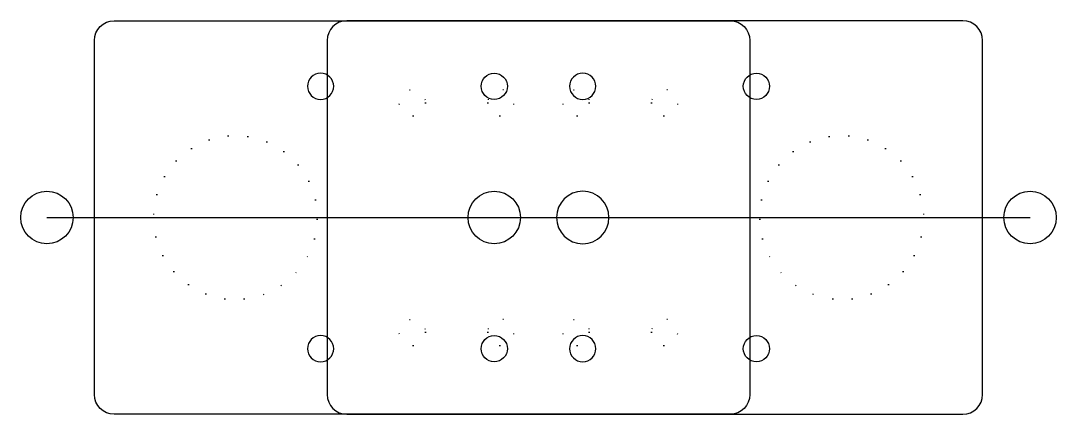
# Model space of a CAD drawing. Header units: millimetres. Extents: x -433 to 1405, y -416 to 1030.
# Drawn here: x 738.8 to 896.8, y 970 to 1030 of the extents above; entities that cross this region are included whole.
import ezdxf

# ---------------------------------------------------------------- set-up
doc = ezdxf.new("R2010")
doc.units = ezdxf.units.MM
doc.linetypes.add('ACAD_ISO07W100', pattern=[3, 0.1, -2.9])
doc.layers.get('0').update_dxf_attribs({"lineweight": 25, "true_color": 0xffffff})

# ---------------------------------------------------------------- blocks, each defined once
blk = doc.blocks.new('Motor')
for p, q in [((71.5, 30), (-22.5, 30)), ((-25.5, 27), (-25.5, -27)), ((74.5, -27), (74.5, 27)), ((-22.5, -30), (71.5, -30))]:
    blk.add_line(p, q)
for centre, radius in [((0, 20), 2), ((40, 20), 2), ((0, 0), 4), ((0, -20), 2), ((40, -20), 2)]:
    blk.add_circle(centre, radius)
at = {"linetype": 'ACAD_ISO07W100'}
for centre, radius in [((-12.5, 17.5), 2), ((12.5, 17.5), 2), ((53, 0), 12.5), ((-12.5, -17.5), 2), ((12.5, -17.5), 2)]:
    blk.add_circle(centre, radius, dxfattribs=at)
for centre, start, end in [((-22.5, 27), 90, 180), ((71.5, 27), 0, 90), ((-22.5, -27), 180, 270), ((71.5, -27), 270, 0)]:
    blk.add_arc(centre, 3, start, end)

msp = doc.modelspace()

# ---------------------------------------------------------------- linework, layer by layer
msp.add_line((742.75, 1000), (892.75, 1000))
for centre in [(742.75, 1000), (892.75, 1000)]:
    msp.add_circle(centre, 4)

# ---------------------------------------------------------------- block references
at = {"yscale": -1, "rotation": 180}
msp.add_blockref('Motor', (824.5, 1000), dxfattribs=at)
msp.add_blockref('Motor', (811, 1000))

doc.saveas('drawing.dxf')
